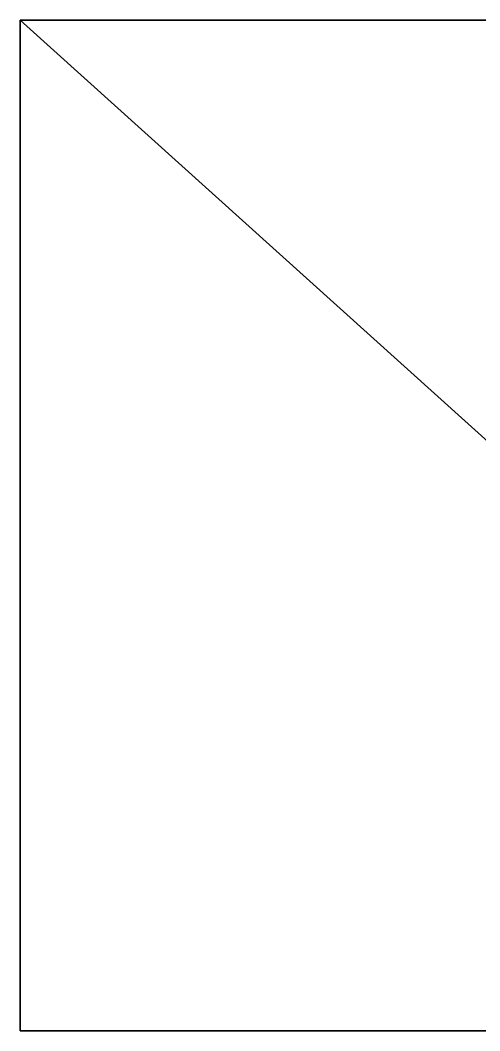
# Model space of a CAD drawing. Extents: x -3693 to 11, y -658 to 450.
# Drawn here: x -500 to -295.1, y 0 to 450 of the extents above; entities that cross this region are included whole.
import ezdxf

# ---------------------------------------------------------------- set-up
doc = ezdxf.new("R2010")
doc.units = 0
doc.header["$LTSCALE"] = 25.4
doc.layers.get('0').update_dxf_attribs({"linetype": 'CONTINUOUS'})
doc.layers.add('ABF_CUTTINGLINES', color=22, linetype='CONTINUOUS')

# ---------------------------------------------------------------- blocks, each defined once
blk = doc.blocks.new('GROUP9_1')
at = {"layer": 'ABF_CUTTINGLINES', "color": 0}
blk.add_polyline3d([(-500, 0, 0), (0, 0, 0), (0, 450, 0), (-500, 450, 0), (-500, 0, 0)], close=True, dxfattribs=at)
blk = doc.blocks.new('_______3')
at = {"layer": 'ABF_CUTTINGLINES', "color": 0}
for p, q in [((-500, 450, 18), (0, 450, 18)), ((-500, 0, 18), (-500, 450, 18)), ((-500, 0), (-500, 450)), ((-500, 450), (0, 450)), ((-500, 0, 18), (-500, 450, 18)), ((-500, 450, 18), (-500, 450)), ((-500, 0), (-500, 450)), ((-500, 450, 18), (0, 450, 18)), ((-500, 450), (0, 450)), ((-500, 450, 18), (-500, 450)), ((0, 0, 18), (-500, 0, 18)), ((0, 0), (-500, 0)), ((0, 0, 18), (-500, 0, 18)), ((-500, 0, 18), (-500, 0)), ((0, 0), (-500, 0)), ((-500, 0, 18), (-500, 0))]:
    blk.add_line(p, q, dxfattribs=at)
blk.add_blockref('GROUP9_1', (0, 0, 18), dxfattribs=at)
at = {"color": 7}
mesh = blk.add_polyface(dxfattribs=at)
corners = [(0, 0, 18), (-500, 450, 18), (-500, 0, 18), (0, 450, 18)]
mesh.append_faces([[corners[k] for k in face] for face in [(0, 1, 2), (1, 0, 3)]], dxfattribs={"vtx0": -1, "color": 7})
at = {"color": 0}
mesh = blk.add_polyface(dxfattribs=at)
corners = [(-500, 450), (0, 0), (-500, 0), (0, 450)]
mesh.append_faces([[corners[k] for k in face] for face in [(0, 1, 2), (1, 0, 3)]], dxfattribs={"vtx0": -1, "color": 0})
mesh = blk.add_polyface(dxfattribs=at)
corners = [(-500, 450, 18), (-500, 0), (-500, 0, 18), (-500, 450)]
mesh.append_faces([[corners[k] for k in face] for face in [(0, 1, 2), (1, 0, 3)]], dxfattribs={"vtx0": -1, "color": 0})
mesh = blk.add_polyface(dxfattribs=at)
corners = [(-500, 450, 18), (0, 450), (-500, 450), (0, 450, 18)]
mesh.append_faces([[corners[k] for k in face] for face in [(0, 1, 2), (1, 0, 3)]], dxfattribs={"vtx0": -1, "color": 0})
mesh = blk.add_polyface(dxfattribs=at)
corners = [(0, 0, 18), (-500, 0), (0, 0), (-500, 0, 18)]
mesh.append_faces([[corners[k] for k in face] for face in [(0, 1, 2), (1, 0, 3)]], dxfattribs={"vtx0": -1, "color": 0})
blk = doc.blocks.new('THICKNESS_18')
at = {"color": 0}
blk.add_blockref('_______3', (0, 0), dxfattribs=at)

msp = doc.modelspace()

# ---------------------------------------------------------------- block references
at = {"color": 0}
msp.add_blockref('THICKNESS_18', (0, 0), dxfattribs=at)

doc.saveas('drawing.dxf')
